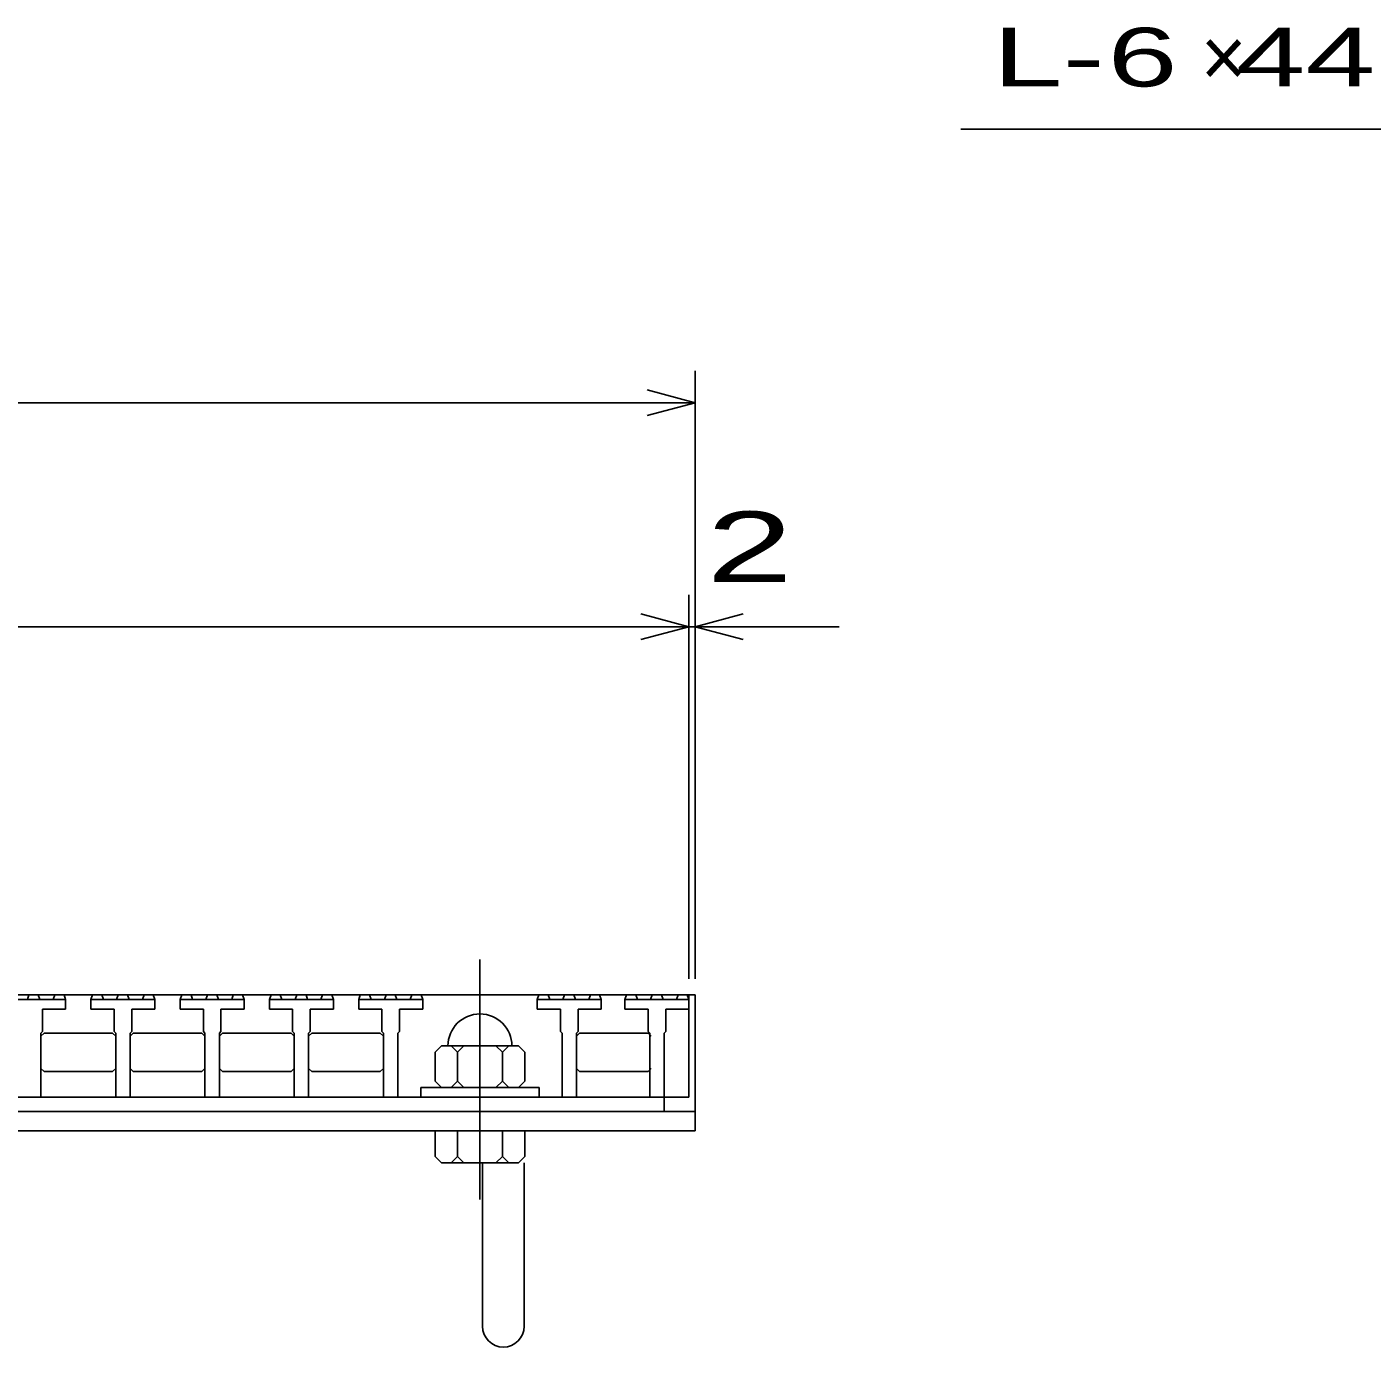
# Model space of a CAD drawing. Units: millimetres, scale not verified. Extents: x -1823 to 1731, y -1286 to 1054.
# Drawn here: x -561.6 to -141.2, y -585.3 to -172.7 of the extents above; entities that cross this region are included whole.
import ezdxf
from ezdxf.enums import TextEntityAlignment as Align

# ---------------------------------------------------------------- set-up
doc = ezdxf.new("R2010")
doc.units = ezdxf.units.MM
doc.header["$LTSCALE"] = 10
doc.linetypes.add('CHAIN', pattern=[18.5, 12, -1.5, 3.5, -1.5])
for name, color, linetype, lineweight in [('16', 3, 'Continuous', 25), ('19', 6, 'Continuous', 25), ('22', 2, 'Continuous', 25)]:
    doc.layers.add(name, color=color, linetype=linetype, lineweight=lineweight)
doc.styles.add('ベクトル', font='')
doc.styles.get('ベクトル').set_extended_font_data('ベクトル')

msp = doc.modelspace()

# ---------------------------------------------------------------- linework, layer by layer
at = {"layer": '16', "linetype": 'CHAIN'}
msp.add_line((-420, -464.15), (-420, -539.15), dxfattribs=at)
at = {"layer": '16'}
for p, q in [((-1350.7, -475.15), (-354.7, -475.15)), ((-549.5, -476.65), (-569.5, -476.65)), ((-561.45, -476.65), (-560.95, -475.15)), ((-560.95, -475.15), (-558.05, -475.15)), ((-558.05, -475.15), (-557.55, -476.65)), ((-553.4, -476.65), (-552.9, -475.15)), ((-552.9, -475.15), (-550, -475.15)), ((-550, -475.15), (-549.5, -476.65)), ((-549.5, -479.65), (-549.5, -476.65)), ((-541.6, -476.65), (-541.1, -475.15)), ((-541.6, -476.65), (-541.6, -479.65)), ((-521.6, -476.65), (-541.6, -476.65)), ((-541.1, -475.15), (-538.2, -475.15)), ((-538.2, -475.15), (-537.7, -476.65)), ((-533.55, -476.65), (-533.05, -475.15)), ((-533.05, -475.15), (-530.15, -475.15)), ((-530.15, -475.15), (-529.65, -476.65)), ((-525.5, -476.65), (-525, -475.15)), ((-525, -475.15), (-522.1, -475.15)), ((-522.1, -475.15), (-521.6, -476.65)), ((-521.6, -479.65), (-521.6, -476.65)), ((-513.7, -476.65), (-513.2, -475.15)), ((-513.7, -476.65), (-513.7, -479.65)), ((-493.7, -476.65), (-513.7, -476.65)), ((-513.2, -475.15), (-510.3, -475.15)), ((-510.3, -475.15), (-509.8, -476.65)), ((-505.65, -476.65), (-505.15, -475.15)), ((-505.15, -475.15), (-502.25, -475.15)), ((-502.25, -475.15), (-501.75, -476.65)), ((-497.6, -476.65), (-497.1, -475.15)), ((-497.1, -475.15), (-494.2, -475.15)), ((-494.2, -475.15), (-493.7, -476.65)), ((-493.7, -479.65), (-493.7, -476.65)), ((-485.8, -476.65), (-485.3, -475.15)), ((-485.8, -476.65), (-485.8, -479.65)), ((-465.8, -476.65), (-485.8, -476.65)), ((-485.3, -475.15), (-482.4, -475.15)), ((-482.4, -475.15), (-481.9, -476.65)), ((-477.75, -476.65), (-477.25, -475.15)), ((-477.25, -475.15), (-474.35, -475.15)), ((-474.35, -475.15), (-473.85, -476.65)), ((-469.7, -476.65), (-469.2, -475.15)), ((-469.2, -475.15), (-466.3, -475.15)), ((-466.3, -475.15), (-465.8, -476.65)), ((-465.8, -479.65), (-465.8, -476.65)), ((-457.9, -476.65), (-457.4, -475.15)), ((-457.9, -476.65), (-457.9, -479.65)), ((-437.9, -476.65), (-457.9, -476.65)), ((-457.4, -475.15), (-454.5, -475.15)), ((-454.5, -475.15), (-454, -476.65)), ((-449.85, -476.65), (-449.35, -475.15)), ((-449.35, -475.15), (-446.45, -475.15)), ((-446.45, -475.15), (-445.95, -476.65)), ((-441.8, -476.65), (-441.3, -475.15)), ((-441.3, -475.15), (-438.4, -475.15)), ((-438.4, -475.15), (-437.9, -476.65)), ((-437.9, -479.65), (-437.9, -476.65)), ((-402.1, -476.65), (-401.6, -475.15)), ((-402.1, -476.65), (-402.1, -479.65)), ((-382.1, -476.65), (-402.1, -476.65)), ((-401.6, -475.15), (-398.7, -475.15)), ((-398.7, -475.15), (-398.2, -476.65)), ((-394.05, -476.65), (-393.55, -475.15)), ((-393.55, -475.15), (-390.65, -475.15)), ((-390.65, -475.15), (-390.15, -476.65)), ((-386, -476.65), (-385.5, -475.15)), ((-385.5, -475.15), (-382.6, -475.15)), ((-382.6, -475.15), (-382.1, -476.65)), ((-382.1, -479.65), (-382.1, -476.65)), ((-374.7, -476.65), (-374.2, -475.15)), ((-374.7, -476.65), (-374.7, -479.65)), ((-354.7, -476.65), (-374.7, -476.65)), ((-374.2, -475.15), (-371.3, -475.15)), ((-371.3, -475.15), (-370.8, -476.65)), ((-366.65, -476.65), (-366.15, -475.15)), ((-366.15, -475.15), (-363.25, -475.15)), ((-363.25, -475.15), (-362.75, -476.65)), ((-358.6, -476.65), (-358.1, -475.15)), ((-358.1, -475.15), (-355.2, -475.15)), ((-355.2, -475.15), (-354.7, -476.65)), ((-354.7, -507.15), (-354.7, -475.15)), ((-354.7, -479.65), (-354.7, -476.65)), ((-556.75, -486.65), (-556.75, -479.65)), ((-556.75, -479.65), (-549.5, -479.65)), ((-541.6, -479.65), (-534.35, -479.65)), ((-534.35, -479.65), (-534.35, -486.65)), ((-528.85, -486.65), (-528.85, -479.65)), ((-528.85, -479.65), (-521.6, -479.65)), ((-513.7, -479.65), (-506.45, -479.65)), ((-506.45, -479.65), (-506.45, -486.65)), ((-500.95, -486.65), (-500.95, -479.65)), ((-500.95, -479.65), (-493.7, -479.65)), ((-485.8, -479.65), (-478.55, -479.65)), ((-478.55, -479.65), (-478.55, -486.65)), ((-473.05, -486.65), (-473.05, -479.65)), ((-473.05, -479.65), (-465.8, -479.65)), ((-457.9, -479.65), (-450.65, -479.65)), ((-450.65, -479.65), (-450.65, -486.65)), ((-445.15, -486.65), (-445.15, -479.65)), ((-445.15, -479.65), (-437.9, -479.65)), ((-402.1, -479.65), (-394.85, -479.65)), ((-394.85, -479.65), (-394.85, -486.65)), ((-389.35, -486.65), (-389.35, -479.65)), ((-389.35, -479.65), (-382.1, -479.65)), ((-374.7, -479.65), (-367.45, -479.65)), ((-367.45, -479.65), (-367.45, -486.65)), ((-361.95, -486.65), (-361.95, -479.65)), ((-361.95, -479.65), (-354.7, -479.65)), ((-557.25, -487.15), (-556.75, -486.65)), ((-557.25, -507.15), (-557.25, -487.15)), ((-557.25, -488.15), (-556.25, -487.15)), ((-556.25, -487.15), (-534.85, -487.15)), ((-534.85, -487.15), (-533.85, -488.15)), ((-534.35, -486.65), (-533.85, -487.15)), ((-533.85, -487.15), (-533.85, -507.15)), ((-529.35, -487.15), (-528.85, -486.65)), ((-529.35, -507.15), (-529.35, -487.15)), ((-529.35, -488.15), (-528.35, -487.15)), ((-528.35, -487.15), (-506.95, -487.15)), ((-506.95, -487.15), (-505.95, -488.15)), ((-506.45, -486.65), (-505.95, -487.15)), ((-505.95, -487.15), (-505.95, -507.15)), ((-501.45, -487.15), (-500.95, -486.65)), ((-501.45, -507.15), (-501.45, -487.15)), ((-501.45, -488.15), (-500.45, -487.15)), ((-500.45, -487.15), (-479.05, -487.15)), ((-479.05, -487.15), (-478.05, -488.15)), ((-478.55, -486.65), (-478.05, -487.15)), ((-478.05, -487.15), (-478.05, -507.15)), ((-473.55, -487.15), (-473.05, -486.65)), ((-473.55, -507.15), (-473.55, -487.15)), ((-473.55, -488.15), (-472.55, -487.15)), ((-472.55, -487.15), (-451.15, -487.15)), ((-451.15, -487.15), (-450.15, -488.15)), ((-450.65, -486.65), (-450.15, -487.15)), ((-450.15, -487.15), (-450.15, -507.15)), ((-445.65, -487.15), (-445.15, -486.65)), ((-445.65, -507.15), (-445.65, -487.15)), ((-394.85, -486.65), (-394.35, -487.15)), ((-394.35, -487.15), (-394.35, -507.15)), ((-389.85, -487.15), (-389.35, -486.65)), ((-389.85, -507.15), (-389.85, -487.15)), ((-389.85, -488.15), (-388.85, -487.15)), ((-388.85, -487.15), (-367.45, -487.15)), ((-367.45, -486.65), (-366.95, -487.15)), ((-367.45, -487.15), (-366.45, -488.15)), ((-366.95, -487.15), (-366.95, -507.15)), ((-362.45, -487.15), (-361.95, -486.65)), ((-362.45, -507.15), (-362.45, -487.15)), ((-432, -491.15), (-434, -493.15)), ((-408, -491.15), (-432, -491.15)), ((-427, -493.15), (-429, -491.15)), ((-425, -491.15), (-427, -493.15)), ((-413, -493.15), (-415, -491.15)), ((-411, -491.15), (-413, -493.15)), ((-406, -493.15), (-408, -491.15)), ((-434, -493.15), (-434, -502.15)), ((-427, -502.15), (-427, -493.15)), ((-413, -502.15), (-413, -493.15)), ((-406, -502.15), (-406, -493.15)), ((-556.25, -499.15), (-557.25, -498.15)), ((-534.85, -499.15), (-556.25, -499.15)), ((-533.85, -498.15), (-534.85, -499.15)), ((-528.35, -499.15), (-529.35, -498.15)), ((-506.95, -499.15), (-528.35, -499.15)), ((-505.95, -498.15), (-506.95, -499.15)), ((-500.45, -499.15), (-501.45, -498.15)), ((-479.05, -499.15), (-500.45, -499.15)), ((-478.05, -498.15), (-479.05, -499.15)), ((-472.55, -499.15), (-473.55, -498.15)), ((-451.15, -499.15), (-472.55, -499.15)), ((-450.15, -498.15), (-451.15, -499.15)), ((-388.85, -499.15), (-389.85, -498.15)), ((-367.45, -499.15), (-388.85, -499.15)), ((-366.45, -498.15), (-367.45, -499.15)), ((-438.5, -507.15), (-438.5, -504.15)), ((-438.5, -504.15), (-401.5, -504.15)), ((-434, -502.15), (-432, -504.15)), ((-429, -504.15), (-427, -502.15)), ((-427, -502.15), (-425, -504.15)), ((-415, -504.15), (-413, -502.15)), ((-413, -502.15), (-411, -504.15)), ((-408, -504.15), (-406, -502.15)), ((-401.5, -504.15), (-401.5, -507.15)), ((-1350.7, -507.15), (-354.7, -507.15)), ((-1342.95, -507.15), (-362.45, -507.15)), ((-561.75, -507.15), (-557.25, -507.15)), ((-533.85, -507.15), (-529.35, -507.15)), ((-505.95, -507.15), (-501.45, -507.15)), ((-478.05, -507.15), (-473.55, -507.15)), ((-450.15, -507.15), (-445.65, -507.15)), ((-401.5, -507.15), (-438.5, -507.15)), ((-394.35, -507.15), (-389.85, -507.15)), ((-366.95, -507.15), (-362.45, -507.15)), ((-362.45, -507.15), (-362.45, -511.65)), ((-362.45, -511.65), (-1342.95, -511.65))]:
    msp.add_line(p, q, dxfattribs=at)
msp.add_arc((-420, -491.15), 10, 0, 180, dxfattribs=at)
at = {"layer": '19'}
for p, q in [((-354.7, -475.15), (-352.7, -475.15)), ((-352.7, -475.15), (-352.7, -511.65)), ((-1352.7, -511.65), (-352.7, -511.65)), ((-352.7, -511.65), (-352.7, -517.65)), ((-352.7, -517.65), (-1352.7, -517.65)), ((-434, -525.65), (-434, -517.65)), ((-434, -517.65), (-406, -517.65)), ((-427, -525.65), (-427, -517.65)), ((-413, -525.65), (-413, -517.65)), ((-406, -525.65), (-406, -517.65)), ((-434, -525.65), (-432, -527.65)), ((-432, -527.65), (-408, -527.65)), ((-427, -525.65), (-429, -527.65)), ((-425, -527.65), (-427, -525.65)), ((-419.2, -578.76), (-419.2, -527.65)), ((-413, -525.65), (-415, -527.65)), ((-411, -527.65), (-413, -525.65)), ((-408, -527.65), (-406, -525.65)), ((-406.2, -578.76), (-406.2, -527.65))]:
    msp.add_line(p, q, dxfattribs=at)
msp.add_arc((-412.7, -578.76), 6.5, 180, 0, dxfattribs=at)
at = {"layer": '22', "color": 4}
for p, q in [((-269.7, -204.65), (-69.7, -204.65)), ((-352.7, -470.15), (-352.7, -280.15)), ((-352.7, -290.15), (-367.7, -286.15)), ((-1352.7, -290.15), (-352.7, -290.15)), ((-367.7, -294.15), (-352.7, -290.15)), ((-354.7, -470.15), (-354.7, -350.15)), ((-352.7, -470.15), (-352.7, -350.15)), ((-354.7, -360.15), (-369.7, -356.15)), ((-352.7, -360.15), (-337.7, -356.15)), ((-1350.7, -360.15), (-354.7, -360.15)), ((-369.7, -364.15), (-354.7, -360.15)), ((-354.7, -360.15), (-352.7, -360.15)), ((-337.7, -364.15), (-352.7, -360.15)), ((-352.7, -360.15), (-307.7, -360.15))]:
    msp.add_line(p, q, dxfattribs=at)

# ---------------------------------------------------------------- texts
at = {"layer": '22', "style": 'ベクトル'}
for s, height, width, p in [('L-', 18.33, 1.6, (-259.7, -182.15)), (' 6 ', 18.33, 1.6, (-234.7, -182.15)), (' 44 ', 18.33, 1.6, (-194.7, -182.15)), (' 2 ', 21.99, 1.65, (-362.7, -335.15))]:
    msp.add_text(s, height=height, dxfattribs=dict(at, width=width)).set_placement(p, align=Align.MIDDLE_LEFT)
msp.add_text('×', height=18.33, dxfattribs=at).set_placement((-194.7, -182.15), align=Align.MIDDLE_LEFT)

doc.saveas('drawing.dxf')
